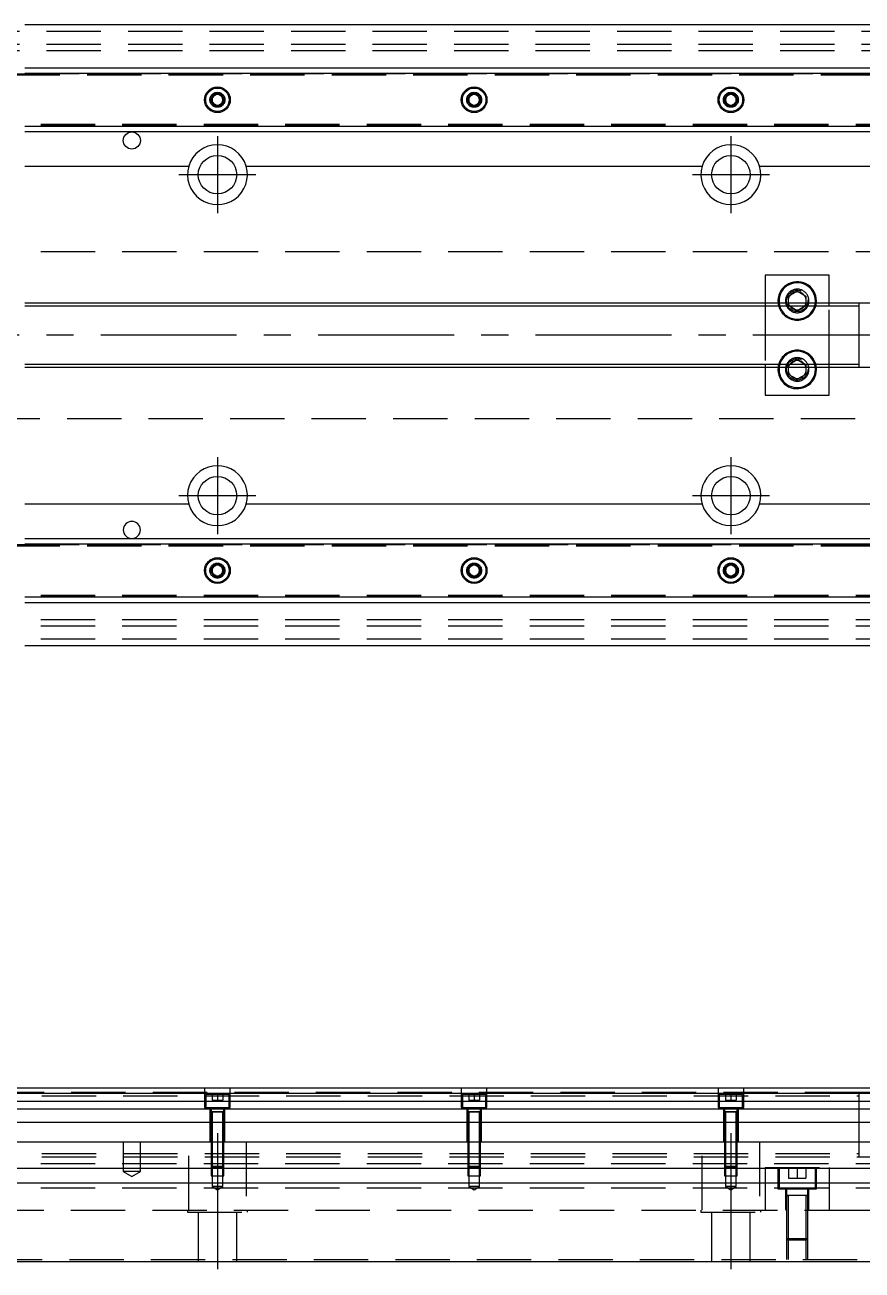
# Model space of a CAD drawing. Extents: x -10 to 845, y -283 to 77.
# Drawn here: x 395 to 590.7, y -218.4 to 72.5 of the extents above; entities that cross this region are included whole.
import ezdxf

# ---------------------------------------------------------------- set-up
doc = ezdxf.new("R2010")
doc.units = 0
doc.linetypes.add('CENTER', pattern=[50.8, 31.75, -6.35, 6.35, -6.35])
doc.linetypes.add('DASHED', pattern=[19.05, 12.7, -6.35])
doc.layers.get('0').update_dxf_attribs({"linetype": 'CONTINUOUS'})
doc.layers.add('CENTER', color=1, linetype='CENTER')

msp = doc.modelspace()

# ---------------------------------------------------------------- linework, layer by layer
at = {"color": 3, "linetype": 'DASHED'}
for p, q in [((0, 71), (640, 71)), ((0, 68), (640, 68)), ((0, 66.5), (640, 66.5)), ((390.5, 61.1), (640, 61.1)), ((395, 61.1147), (640, 61.1147)), ((390.5, 60.8), (640, 60.8)), ((438.5, 55), (438.52041, 55.24661)), ((498.5, 55), (498.52041, 55.24661)), ((558.5, 55), (558.52041, 55.24661)), ((640, 49.2), (390.5, 49.2)), ((640, 48.9), (390.5, 48.9)), ((640, 48.8853), (395, 48.8853)), ((640, 19.5), (61.969694, 19.5)), ((568, 7.5), (568, 6.75)), ((568, 6.75), (568, -6.75)), ((573.5, 6.8453), (573.5, 7.5)), ((573.665064, 6.75), (573.5, 6.8453)), ((575.5, 5.690598), (573.665064, 6.75)), ((577.334936, 6.75), (575.5, 5.690598)), ((577.5, 6.8453), (577.334936, 6.75)), ((577.5, 7.5), (577.5, 6.8453)), ((577.983582, 8.286038), (578, 8)), ((583, 6.75), (583, 7.5)), ((583, -6.75), (583, 6.75)), ((573.665064, -6.75), (575.5, -5.690598)), ((575.5, -5.690598), (577.334936, -6.75)), ((568, -6.75), (568, -7.5)), ((573, -8), (573.018502, -7.696412)), ((573.5, -6.8453), (573.665064, -6.75)), ((573.5, -7.5), (573.5, -6.8453)), ((577.334936, -6.75), (577.5, -6.8453)), ((577.5, -6.8453), (577.5, -7.5)), ((583, -7.5), (583, -6.75)), ((61.969694, -19.5), (640, -19.5)), ((390.5, -48.9), (640, -48.9)), ((390.5, -49.2), (640, -49.2)), ((395, -48.8853), (640, -48.8853)), ((441.477374, -54.74045), (441.5, -55)), ((501.477374, -54.74045), (501.5, -55)), ((561.477374, -54.74045), (561.5, -55)), ((640, -60.8), (390.5, -60.8)), ((640, -61.1), (390.5, -61.1)), ((640, -61.1147), (395, -61.1147)), ((640, -66.5), (0, -66.5)), ((640, -68), (0, -68)), ((640, -71), (0, -71)), ((590, -176.95), (390.5, -176.95)), ((437, -175.95), (437, -180.45)), ((442.75, -177.45), (437.25, -177.45)), ((437.25, -177.45), (437.25, -180.45)), ((438.75, -177.45), (438.75, -178.75)), ((440, -177.45), (440, -178.75)), ((441.25, -177.45), (441.25, -178.75)), ((442.75, -180.45), (442.75, -177.45)), ((443, -180.45), (443, -175.95)), ((497, -175.95), (497, -180.45)), ((502.75, -177.45), (497.25, -177.45)), ((497.25, -177.45), (497.25, -180.45)), ((498.75, -177.45), (498.75, -178.75)), ((500, -177.45), (500, -178.75)), ((501.25, -177.45), (501.25, -178.75)), ((502.75, -180.45), (502.75, -177.45)), ((503, -180.45), (503, -175.95)), ((557, -175.95), (557, -180.45)), ((562.75, -177.45), (557.25, -177.45)), ((557.25, -177.45), (557.25, -180.45)), ((558.75, -177.45), (558.75, -178.75)), ((560, -177.45), (560, -178.75)), ((561.25, -177.45), (561.25, -178.75)), ((562.75, -180.45), (562.75, -177.45)), ((563, -180.45), (563, -175.95)), ((590, -176.95), (589.995, -176.95)), ((590, -177.498872), (590, -176.95)), ((590.005, -176.95), (590, -176.95)), ((595, -176.95), (590, -176.95)), ((37, -177.7), (590, -177.7)), ((438.75, -178.75), (440, -178.75)), ((440, -178.75), (441.25, -178.75)), ((498.75, -178.75), (500, -178.75)), ((500, -178.75), (501.25, -178.75)), ((558.75, -178.75), (560, -178.75)), ((560, -178.75), (561.25, -178.75)), ((590, -184.249934), (590, -177.498872)), ((437, -180.45), (443, -180.45)), ((438.25, -180.45), (438.25, -188.45)), ((441.500006, -181.45), (438.499994, -181.45)), ((439.998804, -181.45), (438.499994, -181.45)), ((438.5, -180.45), (438.5, -181.45)), ((438.5, -181.445), (438.5, -181.45)), ((438.5, -181.45), (438.62467, -181.45)), ((438.624678, -181.45), (438.5, -181.45)), ((438.5, -181.45), (438.5, -181.455)), ((438.5, -181.45), (438.5, -188.45)), ((438.62467, -181.45), (441.375392, -181.45)), ((439.998804, -181.45), (438.624678, -181.45)), ((438.75, -181.45), (438.75, -188.45)), ((441.500006, -181.45), (439.998804, -181.45)), ((441.37533, -181.45), (439.998804, -181.45)), ((441.25, -188.45), (441.25, -181.45)), ((441.5, -181.45), (441.37533, -181.45)), ((441.375392, -181.45), (441.5, -181.45)), ((441.5, -181.45), (441.5, -180.45)), ((441.5, -181.45), (441.5, -181.445)), ((441.5, -181.455), (441.5, -181.45)), ((441.5, -188.45), (441.5, -181.45)), ((441.75, -188.45), (441.75, -180.45)), ((497, -180.45), (503, -180.45)), ((498.25, -180.45), (498.25, -188.45)), ((501.500006, -181.45), (498.499994, -181.45)), ((499.998804, -181.45), (498.499994, -181.45)), ((498.5, -180.45), (498.5, -181.45)), ((498.5, -181.445), (498.5, -181.45)), ((498.5, -181.45), (498.62467, -181.45)), ((498.624678, -181.45), (498.5, -181.45)), ((498.5, -181.45), (498.5, -181.455)), ((498.5, -181.45), (498.5, -188.45)), ((498.62467, -181.45), (501.375392, -181.45)), ((499.998804, -181.45), (498.624678, -181.45)), ((498.75, -181.45), (498.75, -188.45)), ((501.500006, -181.45), (499.998804, -181.45)), ((501.37533, -181.45), (499.998804, -181.45)), ((501.25, -188.45), (501.25, -181.45)), ((501.5, -181.45), (501.37533, -181.45)), ((501.375392, -181.45), (501.5, -181.45)), ((501.5, -181.45), (501.5, -180.45)), ((501.5, -181.45), (501.5, -181.445)), ((501.5, -181.455), (501.5, -181.45)), ((501.5, -188.45), (501.5, -181.45)), ((501.75, -188.45), (501.75, -180.45)), ((557, -180.45), (563, -180.45)), ((558.25, -180.45), (558.25, -188.45)), ((561.500006, -181.45), (558.499994, -181.45)), ((559.998804, -181.45), (558.499994, -181.45)), ((558.5, -180.45), (558.5, -181.45)), ((558.5, -181.445), (558.5, -181.45)), ((558.5, -181.45), (558.62467, -181.45)), ((558.624678, -181.45), (558.5, -181.45)), ((558.5, -181.45), (558.5, -181.455)), ((558.5, -181.45), (558.5, -188.45)), ((558.62467, -181.45), (561.375392, -181.45)), ((559.998804, -181.45), (558.624678, -181.45)), ((558.75, -181.45), (558.75, -188.45)), ((561.500006, -181.45), (559.998804, -181.45)), ((561.37533, -181.45), (559.998804, -181.45)), ((561.25, -188.45), (561.25, -181.45)), ((561.5, -181.45), (561.37533, -181.45)), ((561.375392, -181.45), (561.5, -181.45)), ((561.5, -181.45), (561.5, -180.45)), ((561.5, -181.45), (561.5, -181.445)), ((561.5, -181.455), (561.5, -181.45)), ((561.5, -188.45), (561.5, -181.45)), ((561.75, -188.45), (561.75, -180.45)), ((590, -184.650056), (590, -184.249934)), ((590, -188.45023), (590, -184.650056)), ((418, -188.45), (418, -195.45)), ((422, -195.45), (422, -188.45)), ((433.291796, -204.45), (433.291796, -188.45)), ((438.5, -188.45), (438.5, -194.2)), ((438.500006, -188.45), (438.500002, -194.2)), ((438.75, -188.45), (438.75, -194.45)), ((441.25, -194.45), (441.25, -188.45)), ((441.499998, -194.2), (441.499994, -188.45)), ((441.5, -194.2), (441.5, -188.45)), ((446.708204, -188.45), (446.708204, -204.45)), ((498.5, -188.45), (498.5, -194.2)), ((498.500006, -188.45), (498.500002, -194.2)), ((498.75, -188.45), (498.75, -194.45)), ((501.25, -194.45), (501.25, -188.45)), ((501.499998, -194.2), (501.499994, -188.45)), ((501.5, -194.2), (501.5, -188.45)), ((553.291796, -204.45), (553.291796, -188.45)), ((558.5, -188.45), (558.5, -194.2)), ((558.500006, -188.45), (558.500002, -194.2)), ((558.75, -188.45), (558.75, -194.45)), ((561.25, -194.45), (561.25, -188.45)), ((561.499998, -194.2), (561.499994, -188.45)), ((561.5, -194.2), (561.5, -188.45)), ((566.708204, -188.45), (566.708204, -204.45)), ((590, -191.400962), (590, -188.45023)), ((37, -191.2), (590, -191.2)), ((37, -191.95), (590, -191.95)), ((589.995, -191.95), (590, -191.95)), ((590, -191.949332), (590, -191.400962)), ((590, -191.95), (590, -191.949332)), ((590, -191.95), (590.005, -191.95)), ((590, -191.95), (595, -191.95)), ((640, -193.6), (0, -193.6)), ((438.5, -194.2), (441.5, -194.2)), ((438.5, -194.2), (438.75, -194.45)), ((438.500002, -194.2), (438.500006, -194.75)), ((438.500006, -194.75), (438.500006, -196.45)), ((441.25, -194.45), (438.75, -194.45)), ((438.75, -194.45), (438.75, -196.45)), ((441.25, -194.45), (441.5, -194.2)), ((441.25, -196.45), (441.25, -194.45)), ((441.499994, -194.75), (441.499998, -194.2)), ((441.499994, -196.45), (441.499994, -194.75)), ((498.5, -194.2), (501.5, -194.2)), ((498.5, -194.2), (498.75, -194.45)), ((498.500002, -194.2), (498.500006, -194.75)), ((498.500006, -194.75), (498.500006, -196.45)), ((501.25, -194.45), (498.75, -194.45)), ((498.75, -194.45), (498.75, -196.45)), ((501.25, -194.45), (501.5, -194.2)), ((501.25, -196.45), (501.25, -194.45)), ((501.499994, -194.75), (501.499998, -194.2)), ((501.499994, -196.45), (501.499994, -194.75)), ((558.5, -194.2), (561.5, -194.2)), ((558.5, -194.2), (558.75, -194.45)), ((558.500002, -194.2), (558.500006, -194.75)), ((558.500006, -194.75), (558.500006, -196.45)), ((561.25, -194.45), (558.75, -194.45)), ((558.75, -194.45), (558.75, -196.45)), ((561.25, -194.45), (561.5, -194.2)), ((561.25, -196.45), (561.25, -194.45)), ((561.499994, -194.75), (561.499998, -194.2)), ((561.499994, -196.45), (561.499994, -194.75)), ((568, -194.45), (583, -194.45)), ((568, -194.45), (568, -194.75)), ((568, -194.75), (568, -198.15)), ((571, -194.45), (571, -199.45)), ((571.25, -194.45), (571.25, -194.75)), ((571.25, -194.75), (571.25, -198.15)), ((573.5, -194.45), (573.5, -196.95)), ((575.5, -194.45), (575.5, -196.95)), ((577.5, -194.45), (577.5, -196.95)), ((579.75, -194.75), (579.75, -194.45)), ((579.75, -198.15), (579.75, -194.75)), ((580, -199.45), (580, -194.45)), ((583, -194.45), (583, -194.75)), ((583, -194.75), (583, -198.15)), ((422, -195.45), (418, -195.45)), ((418, -195.45), (420, -196.6047)), ((420, -196.6047), (422, -195.45)), ((438.500006, -196.45), (441.499994, -196.45)), ((438.75, -196.45), (438.75, -198.95)), ((441.25, -198.95), (441.25, -196.45)), ((498.500006, -196.45), (501.499994, -196.45)), ((498.75, -196.45), (498.75, -198.95)), ((501.25, -198.95), (501.25, -196.45)), ((558.500006, -196.45), (561.499994, -196.45)), ((558.75, -196.45), (558.75, -198.95)), ((561.25, -198.95), (561.25, -196.45)), ((573.5, -196.95), (575.5, -196.95)), ((575.5, -196.95), (577.5, -196.95)), ((640, -199.3), (0, -199.3)), ((441.25, -198.95), (438.75, -198.95)), ((438.75, -198.95), (440, -199.671688)), ((440, -199.671688), (441.25, -198.95)), ((501.25, -198.95), (498.75, -198.95)), ((498.75, -198.95), (500, -199.671688)), ((500, -199.671688), (501.25, -198.95)), ((561.25, -198.95), (558.75, -198.95)), ((558.75, -198.95), (560, -199.671688)), ((560, -199.671688), (561.25, -198.95)), ((568, -198.15), (568, -204.45)), ((571, -199.45), (580, -199.45)), ((571.25, -198.15), (571.25, -199.45)), ((572.75, -199.45), (572.75, -204.45)), ((573, -199.45), (573, -201.05)), ((578, -201.05), (578, -199.45)), ((578.25, -204.45), (578.25, -199.45)), ((579.75, -199.45), (579.75, -198.15)), ((583, -198.15), (583, -204.45)), ((578.000006, -201.05), (572.999994, -201.05)), ((578.000006, -201.05), (572.999994, -201.05)), ((578.000006, -201.05), (572.999994, -201.05)), ((573, -201.045), (573, -201.05)), ((573, -201.05), (573.257448, -201.05)), ((573.257468, -201.05), (573, -201.05)), ((573, -201.05), (573, -201.055)), ((573, -201.05), (573, -204.45)), ((577.742552, -201.05), (573.257468, -201.05)), ((573.4, -201.05), (573.4, -204.45)), ((577.6, -204.45), (577.6, -201.05)), ((578, -201.05), (577.742552, -201.05)), ((577.742602, -201.05), (578, -201.05)), ((578, -201.05), (578, -201.045)), ((578, -201.055), (578, -201.05)), ((578, -204.45), (578, -201.05)), ((386.708204, -204.45), (583.291796, -204.45)), ((433, -204.45), (433, -204.95)), ((433, -204.95), (447, -204.95)), ((435.5, -204.95), (435.5, -216.45)), ((444.5, -216.45), (444.5, -204.95)), ((447, -204.95), (447, -204.45)), ((553, -204.45), (553, -204.95)), ((553, -204.95), (567, -204.95)), ((555.5, -204.95), (555.5, -216.45)), ((564.5, -216.45), (564.5, -204.95)), ((567, -204.95), (567, -204.45)), ((573, -204.45), (573, -211.05)), ((573.000006, -204.45), (573.000006, -211.050006)), ((573.4, -204.45), (573.4, -211.45)), ((577.6, -211.45), (577.6, -204.45)), ((577.999994, -211.050006), (577.999994, -204.45)), ((578, -211.05), (578, -204.45)), ((583.291796, -204.45), (596.708204, -204.45)), ((573, -211.05), (578, -211.05)), ((573, -211.05), (573.4, -211.45)), ((573.000006, -211.050006), (573.000006, -215.95)), ((577.6, -211.45), (573.4, -211.45)), ((573.4, -211.45), (573.4, -215.95)), ((577.6, -211.45), (578, -211.05)), ((577.6, -215.95), (577.6, -211.45)), ((577.999994, -215.95), (577.999994, -211.050006)), ((62.499994, -215.95), (640, -215.95))]:
    msp.add_line(p, q, dxfattribs=at)
at = {"color": 7, "linetype": 'CONTINUOUS'}
for p, q in [((640, 72.5), (395, 72.5)), ((395, 62.5), (640, 62.5)), ((395, 61.247728), (640, 61.247728)), ((438.75, 55.721688), (440, 56.443376)), ((438.75, 54.278312), (438.75, 55.721688)), ((440, 56.443376), (441.25, 55.721688)), ((441.25, 55.721688), (441.25, 54.278312)), ((498.75, 55.721688), (500, 56.443376)), ((498.75, 54.278312), (498.75, 55.721688)), ((500, 56.443376), (501.25, 55.721688)), ((501.25, 55.721688), (501.25, 54.278312)), ((558.75, 55.721688), (560, 56.443376)), ((558.75, 54.278312), (558.75, 55.721688)), ((560, 56.443376), (561.25, 55.721688)), ((561.25, 55.721688), (561.25, 54.278312)), ((440, 53.556624), (438.75, 54.278312)), ((441.25, 54.278312), (440, 53.556624)), ((500, 53.556624), (498.75, 54.278312)), ((501.25, 54.278312), (500, 53.556624)), ((560, 53.556624), (558.75, 54.278312)), ((561.25, 54.278312), (560, 53.556624)), ((640, 48.752272), (395, 48.752272)), ((640, 47.5), (395, 47.5)), ((395, 39.5), (433.291796, 39.5)), ((446.708204, 39.5), (553.291796, 39.5)), ((566.708204, 39.5), (640, 39.5)), ((583, 14), (568, 14)), ((568, 14), (568, 7.5)), ((583, 7.5), (583, 14)), ((573.5, 9.1547), (575.5, 10.309402)), ((573.5, 7.5), (573.5, 9.1547)), ((575.5, 10.309402), (577.5, 9.1547)), ((577.5, 9.1547), (577.5, 7.5)), ((590, 7.5), (395, 7.5)), ((590, 7.5), (589.995, 7.5)), ((590, -7.500006), (590, 7.500006)), ((590, 6.75), (590, 7.500006)), ((590, 6.951128), (590, 7.5)), ((595, 7.5), (590, 7.5)), ((590.005, 7.5), (590, 7.5)), ((590, -6.951128), (590, 6.951128)), ((590, -6.75), (590, 6.75)), ((395, -7.5), (590, -7.5)), ((568, -7.5), (568, -14)), ((573.5, -9.1547), (573.5, -7.5)), ((577.5, -7.5), (577.5, -9.1547)), ((583, -14), (583, -7.5)), ((589.995, -7.5), (590, -7.5)), ((590, -7.500006), (590, -6.75)), ((590, -7.5), (590, -6.951128)), ((590, -7.5), (595, -7.5)), ((590, -7.5), (590.005, -7.5)), ((575.5, -10.309402), (573.5, -9.1547)), ((577.5, -9.1547), (575.5, -10.309402)), ((568, -14), (583, -14)), ((433.291796, -39.5), (395, -39.5)), ((553.291796, -39.5), (446.708204, -39.5)), ((640, -39.5), (566.708204, -39.5)), ((395, -47.5), (640, -47.5)), ((395, -48.752272), (640, -48.752272)), ((438.75, -54.278312), (440, -53.556624)), ((438.75, -55.721688), (438.75, -54.278312)), ((440, -53.556624), (441.25, -54.278312)), ((441.25, -54.278312), (441.25, -55.721688)), ((498.75, -54.278312), (500, -53.556624)), ((498.75, -55.721688), (498.75, -54.278312)), ((500, -53.556624), (501.25, -54.278312)), ((501.25, -54.278312), (501.25, -55.721688)), ((558.75, -54.278312), (560, -53.556624)), ((558.75, -55.721688), (558.75, -54.278312)), ((560, -53.556624), (561.25, -54.278312)), ((561.25, -54.278312), (561.25, -55.721688)), ((440, -56.443376), (438.75, -55.721688)), ((441.25, -55.721688), (440, -56.443376)), ((500, -56.443376), (498.75, -55.721688)), ((501.25, -55.721688), (500, -56.443376)), ((560, -56.443376), (558.75, -55.721688)), ((561.25, -55.721688), (560, -56.443376)), ((640, -61.247728), (395, -61.247728)), ((640, -62.5), (395, -62.5)), ((395, -72.5), (640, -72.5)), ((640, -175.95), (390.5, -175.95)), ((640, -177.202272), (390.5, -177.202272)), ((590, -184.249932), (590, -176.949994)), ((390.5, -178.97668), (640, -178.97668)), ((640, -180.873076), (390.5, -180.873076)), ((640, -183.927372), (390.5, -183.927372)), ((590, -188.45), (590, -184.249932)), ((0, -188.45), (640, -188.45)), ((590, -191.950006), (590, -188.45)), ((640, -194.75), (0, -194.75)), ((640, -198.15), (0, -198.15)), ((0, -216.45), (640, -216.45))]:
    msp.add_line(p, q, dxfattribs=at)
at = {"color": 3, "linetype": 'CONTINUOUS'}
for p, q in [((590, 6.75), (395, 6.75)), ((395, -6.75), (590, -6.75))]:
    msp.add_line(p, q, dxfattribs=at)
at = {"color": 7, "linetype": 'CONTINUOUS'}
for centre, radius in [((440, 55), 3), ((440, 55), 2.75), ((500, 55), 3), ((500, 55), 2.75), ((560, 55), 3), ((560, 55), 2.75), ((420, 45.5), 2), ((440, 37.5), 4.5), ((560, 37.5), 4.5), ((440, -37.5), 4.5), ((560, -37.5), 4.5), ((440, -55), 3), ((440, -55), 2.75), ((500, -55), 3), ((500, -55), 2.75), ((560, -55), 3), ((560, -55), 2.75)]:
    msp.add_circle(centre, radius, dxfattribs=at)
at = {"color": 3, "linetype": 'DASHED'}
for centre, radius in [((440, 55), 1.75), ((440, 55), 1.5), ((500, 55), 1.75), ((500, 55), 1.5), ((560, 55), 1.75), ((560, 55), 1.5), ((575.5, 8), 2.5), ((575.5, -8), 2.5), ((440, -55), 1.75), ((440, -55), 1.5), ((500, -55), 1.75), ((500, -55), 1.5), ((560, -55), 1.75), ((560, -55), 1.5)]:
    msp.add_circle(centre, radius, dxfattribs=at)
at = {"color": 7, "linetype": 'CONTINUOUS'}
for centre, radius, start, end in [((440, 55), 1.25, 120, 180), ((440, 55), 1.25, 60, 120), ((440, 55), 1.25, 0, 60), ((500, 55), 1.25, 120, 180), ((500, 55), 1.25, 60, 120), ((500, 55), 1.25, 0, 60), ((560, 55), 1.25, 120, 180), ((560, 55), 1.25, 60, 120), ((560, 55), 1.25, 0, 60), ((440, 55), 1.25, 180, 240), ((440, 55), 1.25, 240, 300), ((440, 55), 1.25, 300, 0), ((500, 55), 1.25, 180, 240), ((500, 55), 1.25, 240, 300), ((500, 55), 1.25, 300, 0), ((560, 55), 1.25, 180, 240), ((560, 55), 1.25, 240, 300), ((560, 55), 1.25, 300, 0), ((440, 37.5), 7, 16.60155, 163.39845), ((560, 37.5), 7, 16.60155, 163.39845), ((440, 37.5), 7, 163.39845, 16.60155), ((560, 37.5), 7, 163.39845, 16.60155), ((575.5, 8), 4.5, 0, 186.37937), ((575.5, 8), 4.25, 0, 186.756327), ((575.5, 8), 2.1, 137.75279, 162.24721), ((575.5, 8), 2.1, 102.24721, 137.75279), ((575.5, 8), 2.1, 77.75279, 102.24721), ((575.5, 8), 2.1, 42.24721, 77.75279), ((575.5, 8), 2.1, 17.75279, 42.24721), ((575.5, 8), 2.1, 162.24721, 180), ((575.5, 8), 2.1, 180, 193.774147), ((575.5, 8), 2.1, 193.774147, 197.75279), ((575.5, 8), 2.1, 197.75279, 216.529607), ((575.5, 8), 2.1, 216.529607, 222.24721), ((575.5, 8), 2.1, 222.24721, 257.75279), ((575.5, 8), 2.1, 257.75279, 282.24721), ((575.5, 8), 2.1, 282.24721, 317.75279), ((575.5, 8), 2.1, 317.75279, 323.470393), ((575.5, 8), 2.1, 323.470393, 342.24721), ((575.5, 8), 2.1, 346.225853, 17.75279), ((575.5, 8), 2.1, 342.24721, 346.225853), ((575.5, 8), 4.25, 353.243673, 0), ((575.5, 8), 4.5, 353.62063, 0), ((575.5, -8), 4.5, 173.62063, 0), ((575.5, -8), 4.25, 173.243673, 0), ((575.5, -8), 2.1, 166.225853, 180), ((575.5, -8), 2.1, 180, 197.75279), ((575.5, -8), 2.1, 162.24721, 166.225853), ((575.5, -8), 2.1, 143.470393, 162.24721), ((575.5, -8), 2.1, 197.75279, 222.24721), ((575.5, -8), 2.1, 137.75279, 143.470393), ((575.5, -8), 2.1, 102.24721, 137.75279), ((575.5, -8), 2.1, 77.75279, 102.24721), ((575.5, -8), 2.1, 42.24721, 77.75279), ((575.5, -8), 2.1, 36.529607, 42.24721), ((575.5, -8), 2.1, 317.75279, 342.24721), ((575.5, -8), 2.1, 17.75279, 36.529607), ((575.5, -8), 2.1, 13.774147, 17.75279), ((575.5, -8), 2.1, 342.24721, 13.774147), ((575.5, -8), 4.25, 0, 6.756327), ((575.5, -8), 4.5, 0, 6.37937), ((575.5, -8), 2.1, 222.24721, 257.75279), ((575.5, -8), 2.1, 257.75279, 282.24721), ((575.5, -8), 2.1, 282.24721, 317.75279), ((440, -37.5), 7, 343.39845, 196.60155), ((560, -37.5), 7, 343.39845, 196.60155), ((440, -37.5), 7, 196.60155, 343.39845), ((560, -37.5), 7, 196.60155, 343.39845), ((420, -45.5), 2, 90, 270), ((420, -45.5), 2, 270, 90), ((440, -55), 1.25, 120, 180), ((440, -55), 1.25, 180, 240), ((440, -55), 1.25, 60, 120), ((440, -55), 1.25, 0, 60), ((440, -55), 1.25, 300, 0), ((500, -55), 1.25, 120, 180), ((500, -55), 1.25, 180, 240), ((500, -55), 1.25, 60, 120), ((500, -55), 1.25, 0, 60), ((500, -55), 1.25, 300, 0), ((560, -55), 1.25, 120, 180), ((560, -55), 1.25, 180, 240), ((560, -55), 1.25, 60, 120), ((560, -55), 1.25, 0, 60), ((560, -55), 1.25, 300, 0), ((440, -55), 1.25, 240, 300), ((500, -55), 1.25, 240, 300), ((560, -55), 1.25, 240, 300)]:
    msp.add_arc(centre, radius, start, end, dxfattribs=at)
at = {"color": 3, "linetype": 'DASHED'}
for centre, radius, start, end in [((575.5, 8), 2.75, 349.524318, 180), ((575.5, 8), 4.5, 186.37937, 196.12762), ((575.5, 8), 4.5, 196.12762, 343.87238), ((575.5, 8), 4.25, 186.756327, 197.104635), ((575.5, 8), 4.25, 197.104635, 342.895365), ((575.5, 8), 2.75, 180, 190.475682), ((575.5, 8), 2.75, 190.475682, 207.035692), ((575.5, 8), 2.75, 207.035692, 332.964308), ((575.5, 8), 2.75, 332.964308, 349.524318), ((575.5, 8), 4.25, 342.895365, 353.243673), ((575.5, 8), 4.5, 343.87238, 353.62063), ((575.5, -8), 4.5, 16.12762, 163.87238), ((575.5, -8), 4.25, 17.104635, 162.895365), ((575.5, -8), 2.75, 27.035692, 152.964308), ((575.5, -8), 4.5, 163.87238, 173.62063), ((575.5, -8), 4.25, 162.895365, 173.243673), ((575.5, -8), 2.75, 180, 10.475682), ((575.5, -8), 2.75, 169.524318, 180), ((575.5, -8), 2.75, 152.964308, 169.524318), ((575.5, -8), 2.75, 10.475682, 27.035692), ((575.5, -8), 4.25, 6.756327, 17.104635), ((575.5, -8), 4.5, 6.37937, 16.12762)]:
    msp.add_arc(centre, radius, start, end, dxfattribs=at)
at = {"layer": 'CENTER', "color": 1, "linetype": 'CENTER'}
for p, q in [((440, 46.5), (440, 28.5)), ((560, 46.5), (560, 28.5)), ((449, 37.5), (431, 37.5)), ((569, 37.5), (551, 37.5)), ((698.492256, 0), (-10.32213, 0)), ((440, -28.5), (440, -46.5)), ((560, -28.5), (560, -46.5)), ((449, -37.5), (431, -37.5)), ((569, -37.5), (551, -37.5)), ((440, -186.45), (440, -218.45)), ((560, -186.45), (560, -218.45))]:
    msp.add_line(p, q, dxfattribs=at)

doc.saveas('drawing.dxf')
